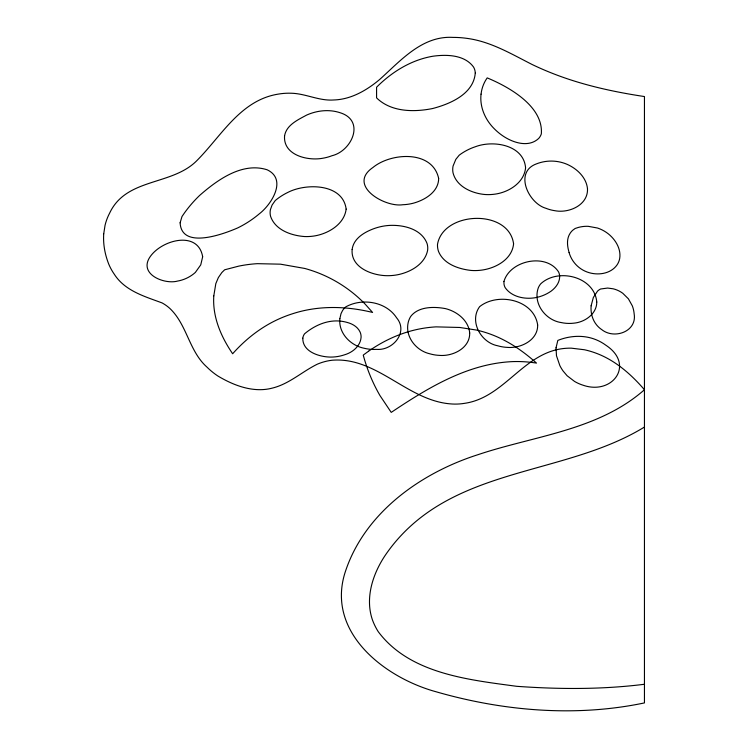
<?xml version="1.0" encoding="UTF-8"?>
<svg xmlns="http://www.w3.org/2000/svg" width="748" height="748" viewBox="0 0 748 748"><rect width="100%" height="100%" fill="white"/><g stroke="black" fill="none" stroke-linecap="round" stroke-linejoin="round"><path stroke-width="1.12" d="M644.449 427.052C568.386 473.652 465.593 466.948 401.517 535.044A161.549 161.549 0 0 0 384.566 556.316C372.467 574.81 364.902 598.634 372.579 620.288A61.673 61.673 0 0 0 378.189 631.602C409.67 673.808 468.341 679.754 516.69 686.309C559.167 689.357 602.121 689.591 644.449 684.261M569.106 252.506C567.265 246.288 566.33 239.033 570.107 233.32A15.128 15.128 0 0 1 572.837 230.16L575.147 228.477L578.41 227.42A32.603 32.603 0 0 1 588.18 226.317L597.53 228.028A35.268 35.268 0 0 1 608.433 233.946C615.613 239.762 621.242 249 619.681 258.528A16.867 16.867 0 0 1 617.128 264.801C611.069 273.609 598.811 275.535 589.097 272.665A29.294 29.294 0 0 1 569.078 252.515M587.507 188.907C588.068 205.158 568.957 213.432 554.979 210.721A39.251 39.251 0 0 1 545.881 208.271C528.499 203.344 513.764 172.031 536.494 163.859A40.401 40.401 0 0 1 566.909 164.242C576.951 168.618 586.451 177.472 587.507 188.907M213.797 295.881C212.357 316.825 221.043 336.787 232.647 353.757C243.951 341.032 257.312 330.036 272.422 322.126A125.028 125.028 0 0 1 292.543 313.758C318.386 305.287 346.38 306.007 372.579 312.44L365.276 304.258A132.508 132.508 0 0 0 304.745 268.448L280.5 264.175L257.34 263.67A133.247 133.247 0 0 0 238.771 266.12L224.652 269.794L221.838 272.543L218.369 277.564L215.817 283.623L213.797 295.881M503.918 281.566L504.012 284.118A11.005 11.005 0 0 0 505.199 287.69C511.623 296.9 524.488 299.499 535.044 297.751A39.747 39.747 0 0 0 551.154 291.112C555.558 287.812 559.382 282.987 559.654 277.293A11.912 11.912 0 0 0 558.616 271.991C546.19 252.6 509.846 260.407 503.918 281.566M469.697 332.991C470.015 348.259 452.727 356.572 439.319 355.375A41.018 41.018 0 0 1 429.717 353.767C416.066 350.625 404.902 336.712 408.202 322.491A20.411 20.411 0 0 1 410.708 316.451C418.375 306.381 434.074 306.456 445.537 308.634C457.047 311.486 468.631 320.471 469.697 332.991M537.662 324.997C537.98 340.265 520.692 348.568 507.284 347.381A41.018 41.018 0 0 1 497.691 345.772C480.964 342.631 468.94 321.294 479.608 306.68C497.729 292.075 533.988 299.518 537.662 324.997M438.655 178.435C438.627 191.956 424.724 200.146 413.13 203.25A49.013 49.013 0 0 1 402.714 204.737C384.509 207.542 346.894 185.261 372.971 167.459C391.185 152.508 432.475 149.909 438.655 178.435M475.27 73.023C473.615 93.996 450.305 103.916 432.55 108.544C413.84 112.303 391.045 112.097 376.581 97.876L376.581 87.217C391.905 71.873 411.325 59.849 432.952 56.222C446.678 54.314 464.583 54.716 473.549 67.04A12.997 12.997 0 0 1 475.279 73.023M103.72 233.834C103 244.147 104.963 254.544 108.75 264.137A53.276 53.276 0 0 0 114.266 274.189C124.972 290.972 144.682 296.432 162.129 302.94A40.111 40.111 0 0 1 169.74 308.344C187.075 324.613 188.982 351.102 206.906 367.053A71.378 71.378 0 0 0 217.631 375.851C233.722 385.557 253.497 393.102 272.403 388.081C289.28 383.939 302.164 371.578 317.423 364.136A53.594 53.594 0 0 1 332.084 360.237C376.487 356.6 406.744 399.909 449.726 403.817A56.362 56.362 0 0 0 464.62 403.331C502.6 397.843 521.552 356.824 558.476 349.307A59.849 59.849 0 0 1 571.248 348.157L584.478 349.755A87.067 87.067 0 0 1 597.437 353.711C616.128 361.032 631.471 374.729 644.449 389.736C598.204 430.474 534.212 435.794 477.981 454.681C420.32 473.073 363.939 513.259 344.921 572.977C326.315 632.883 385.052 677.819 436.112 691.778C503.161 711.105 575.801 717.323 644.449 702.914L644.449 96.548C613.276 91.854 582.253 85.048 552.847 73.519A304.67 304.67 0 0 1 532.314 64.59C511.492 54.043 490.828 41.589 467.266 38.41A97.502 97.502 0 0 0 453.036 37.4C422.068 35.539 400.582 60.775 379.638 79.503C366.679 90.377 351.018 99.484 333.692 99.98C319.134 101.064 305.82 93.622 291.43 93.238A63.075 63.075 0 0 0 278.125 94.136C240.108 100.26 221.128 136.566 196.2 161.278C171.161 185.756 126.122 177.837 109.619 213.152A51.603 51.603 0 0 0 105.047 225.316L103.72 233.834M556.026 347.839L556.484 355.749L559.841 365.585A41.047 41.047 0 0 0 563.15 371.073L567.115 375.748L574.529 381.415A41.14 41.14 0 0 0 583.141 385.239C612.49 395.421 635.295 364.556 605.833 345.202A45.207 45.207 0 0 0 593.678 338.835C582.056 334.842 569.125 335.871 557.821 340.424L556.026 347.839M591.135 305.773C590.518 312.468 592.229 319.471 596.465 324.763A23.478 23.478 0 0 0 601.775 329.634C614.22 339.648 637.231 331.607 634.145 313.795A29.378 29.378 0 0 0 632.303 305.82L628.404 298.817L622.785 293.281A26.844 26.844 0 0 0 613.173 288.803L607.657 288.055L600.597 288.999A13.567 13.567 0 0 0 597.512 291.159L593.342 297.48L591.135 305.773M596.773 302.033C596.782 313.954 584.889 322.164 573.95 323.155A38.27 38.27 0 0 1 561.196 322.566C545.572 320.256 532.81 303.529 538.242 287.999A15.633 15.633 0 0 1 540.692 283.857C557.924 267.606 594.52 276.573 596.773 302.033M339.854 318.648C338.348 333.056 350.401 345.473 363.958 348.213A41.841 41.841 0 0 0 376.712 349.372C392.971 350.709 408.679 332 396.571 317.769C386.033 301.556 362.135 297.798 345.838 306.839A16.082 16.082 0 0 0 342.491 310.672L341.004 313.674L339.854 318.648M202.661 256.798L200.744 264.876L195.331 272.459A36.147 36.147 0 0 1 177.426 281.108C164.962 284.483 140.54 275.189 148.684 259.135C158.408 240.678 197.996 228.907 202.661 256.798M284.558 135.958C283.137 155.145 307.512 161.035 322.519 158.286A47.657 47.657 0 0 0 332.093 155.687C351.971 150.881 365.538 120.447 339.975 112.686C329.083 109.096 317.002 110.461 306.624 115.089C297.891 119.839 286.306 125.038 284.558 135.958M180.118 222.792C181.521 249.851 223.764 234.012 237.845 227.85A104.692 104.692 0 0 0 259.304 213.825C271.533 204.438 287.41 179.38 267.176 169.796C242.324 161.82 217.388 179.847 199.594 195.471A126.711 126.711 0 0 0 184.578 212.769L182.007 216.49L180.118 222.792M352.14 249.514C350.569 267.625 372.336 275.582 387.202 275.694A52.51 52.51 0 0 0 397.712 274.74C410.549 272.16 424.864 264.184 427.613 250.337A15.914 15.914 0 0 0 427.005 243.352C421.274 228.776 403.237 224.652 389.1 225.438A55.343 55.343 0 0 0 370.971 229.814C362.406 233.423 353.374 239.519 352.14 249.514M481.048 94.145C479.562 107.104 485.34 120.054 494.54 129.011A57.231 57.231 0 0 0 501.824 135.173C511.959 142.429 528.2 148.188 538.616 138.511A12.379 12.379 0 0 0 541.328 133.864C543.487 106.31 509.061 86.946 487.191 77.886L485.564 80.429A34.894 34.894 0 0 0 481.488 91.312L481.048 94.145M302.818 338.161C302.407 351.915 319.602 357.002 330.766 357.086A42.935 42.935 0 0 0 344.735 354.739C352.673 352.392 360.48 346.025 361.088 337.264A11.912 11.912 0 0 0 360.05 331.962C357.656 326.773 352.317 323.734 346.969 322.379A38.531 38.531 0 0 0 338.19 320.957C325.81 320.406 313.936 325.941 304.614 333.767A9.285 9.285 0 0 0 303.043 337.002L302.818 338.161M346.146 209.094C344.351 223.998 328.914 233.301 315.273 235.807A49.592 49.592 0 0 1 304.604 236.546C291.374 235.611 275.217 230.075 270.58 216.331A14.857 14.857 0 0 1 270.421 209.618L272.094 205.036L275.292 200.492A60.812 60.812 0 0 1 288.139 192.264C306.213 183.026 342.902 183.428 346.146 209.094M513.586 243.867C512.09 259.322 495.887 268.158 481.908 270.084A50.845 50.845 0 0 1 471.24 270.458C458.702 269.084 443.695 264.128 438.534 251.478A18.448 18.448 0 0 1 437.515 244.287C443.34 211.058 508.902 208.589 513.586 243.867M525.582 167.898C524.049 182.783 508.836 192.199 495.111 194.125A47.311 47.311 0 0 1 484.816 194.499C471.866 193.311 456.467 186.598 453.036 172.844A17.41 17.41 0 0 1 453.073 166.028L455.831 159.352L459.207 155.182A56.68 56.68 0 0 1 475.429 146.711C493.39 139.895 523.778 144.85 525.582 167.898M368.53 351.233L363.248 355.085A166.458 166.458 0 0 0 379.9 395.458L391.232 412.391C427.809 387.913 467.893 363.36 513.109 361.593A125.215 125.215 0 0 1 531.763 362.425L536.494 363.079C523.497 351.448 508.911 341.322 492.586 334.973A114.014 114.014 0 0 0 476.719 330.102L459.796 327.474L436.028 326.867A122.27 122.27 0 0 0 412.765 330.485C396.889 334.571 381.938 341.855 368.53 351.233"/></g></svg>
